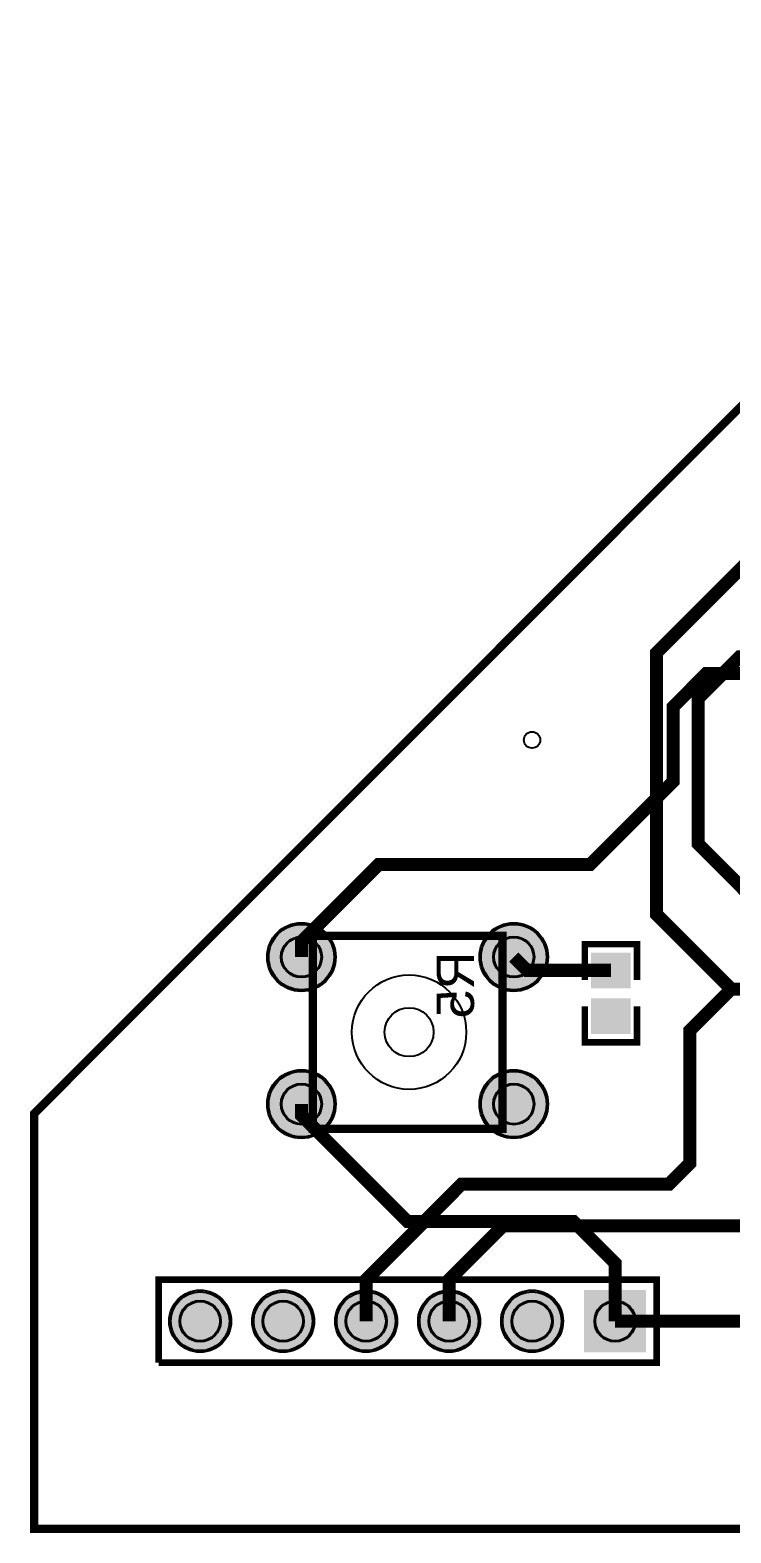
# Model space of a CAD drawing. Header units: millimetres. Extents: x 16 to 124, y -110 to -10.
# Drawn here: x 16.38 to 37.84, y -56.01 to -10.03 of the extents above; entities that cross this region are included whole.
import ezdxf

# ---------------------------------------------------------------- set-up
doc = ezdxf.new("R2010")
doc.units = ezdxf.units.MM
for name, color, linetype, true_color in [('BoardOutline', 7, 'Continuous', 0xff00ff), ('BottomLayer', 7, 'Continuous', 0x0000ff), ('BottomPasteMaskLayer', 7, 'Continuous', 0x800000), ('BottomSilkLayer', 7, 'Continuous', 0x66cc33), ('BottomSolderMaskLayer', 7, 'Continuous', 0xaa00ff), ('Multi-Layer', 7, 'Continuous', 0xc0c0c0), ('TopLayer', 7, 'Continuous', 0xff0000), ('TopSilkLayer', 7, 'Continuous', 0xffcc00), ('TopSolderMaskLayer', 7, 'Continuous', 0x800080)]:
    doc.layers.add(name, color=color, linetype=linetype, true_color=true_color)
doc.styles.get("Standard").update_dxf_attribs({"font": 'arial.ttf'})

msp = doc.modelspace()

# ---------------------------------------------------------------- hatches: boundary and pattern name
at = {"layer": 'BottomLayer'}
for points in [[(33.613, -38.297), (33.613, -39.297), (34.713, -39.297), (34.713, -38.297)], [(33.613, -39.697), (33.613, -40.697), (34.713, -40.697), (34.713, -39.697)]]:
    msp.add_hatch(color=256, dxfattribs=at).paths.add_polyline_path(points)
at = {"layer": 'BottomPasteMaskLayer'}
for points in [[(33.613, -38.297), (33.613, -39.297), (34.713, -39.297), (34.713, -38.297)], [(33.613, -39.697), (33.613, -40.697), (34.713, -40.697), (34.713, -39.697)]]:
    msp.add_hatch(color=256, dxfattribs=at).paths.add_polyline_path(points)
at = {"layer": 'BottomSolderMaskLayer'}
for points in [[(23.639, -38.39, 1), (25.741, -38.39, 1)], [(30.139, -38.39, 1), (32.241, -38.39, 1)], [(33.557, -38.251), (33.557, -39.343), (34.769, -39.343), (34.769, -38.251)], [(33.557, -39.651), (33.557, -40.743), (34.769, -40.743), (34.769, -39.651)], [(23.639, -42.89, 1), (25.741, -42.89, 1)], [(30.139, -42.89, 1), (32.241, -42.89, 1)], [(20.639, -49.53, 1), (22.541, -49.53, 1)], [(23.179, -49.53, 1), (25.081, -49.53, 1)], [(25.719, -49.53, 1), (27.621, -49.53, 1)], [(28.259, -49.53, 1), (30.161, -49.53, 1)], [(30.799, -49.53, 1), (32.701, -49.53, 1)], [(35.241, -50.481), (33.339, -50.481), (33.339, -48.579), (35.241, -48.579)]]:
    msp.add_hatch(color=256, dxfattribs=at).paths.add_polyline_path(points)
at = {"layer": 'Multi-Layer'}
for points in [[(23.69, -38.39, 1), (25.69, -38.39, 1)], [(30.19, -38.39, 1), (32.19, -38.39, 1)], [(23.69, -42.89, 1), (25.69, -42.89, 1)], [(30.19, -42.89, 1), (32.19, -42.89, 1)], [(20.69, -49.53, 1), (22.49, -49.53, 1)], [(23.23, -49.53, 1), (25.03, -49.53, 1)], [(25.77, -49.53, 1), (27.57, -49.53, 1)], [(28.31, -49.53, 1), (30.11, -49.53, 1)], [(30.85, -49.53, 1), (32.65, -49.53, 1)], [(35.19, -50.43), (33.39, -50.43), (33.39, -48.63), (35.19, -48.63)]]:
    msp.add_hatch(color=256, dxfattribs=at).paths.add_polyline_path(points)
at = {"layer": 'TopSolderMaskLayer'}
for points in [[(23.639, -38.39, 1), (25.741, -38.39, 1)], [(30.139, -38.39, 1), (32.241, -38.39, 1)], [(23.639, -42.89, 1), (25.741, -42.89, 1)], [(30.139, -42.89, 1), (32.241, -42.89, 1)], [(20.639, -49.53, 1), (22.541, -49.53, 1)], [(23.179, -49.53, 1), (25.081, -49.53, 1)], [(25.719, -49.53, 1), (27.621, -49.53, 1)], [(28.259, -49.53, 1), (30.161, -49.53, 1)], [(30.799, -49.53, 1), (32.701, -49.53, 1)], [(35.241, -50.481), (33.339, -50.481), (33.339, -48.579), (35.241, -48.579)]]:
    msp.add_hatch(color=256, dxfattribs=at).paths.add_polyline_path(points)

# ---------------------------------------------------------------- linework, layer by layer
at = {"layer": 'BoardOutline', "const_width": 0.254}
msp.add_lwpolyline([(43.18, -55.88), (16.51, -55.88), (16.51, -43.18), (49.53, -10.16), (67.48, -10.16), (100.5, -43.18), (100.5, -53.34)], dxfattribs=at)
at = {"layer": 'BottomLayer', "const_width": 0.4}
for points in [[(24.69, -38.39), (24.69, -37.921), (27.051, -35.56), (33.528, -35.56), (36.068, -33.02), (36.068, -30.734), (37.084, -29.718), (50.546, -29.718), (51.943, -31.115)], [(31.19, -38.39), (31.597, -38.797), (34.163, -38.797)], [(24.69, -42.89), (24.69, -43.232), (27.94, -46.482), (33.02, -46.482), (34.29, -47.752), (34.29, -49.53)]]:
    msp.add_lwpolyline(points, dxfattribs=at)
at = {"layer": 'BottomSilkLayer', "const_width": 0.2}
for points in [[(33.363, -39.097), (33.363, -37.997), (34.363, -37.997), (34.963, -37.997), (34.963, -39.097)], [(33.363, -39.897), (33.363, -40.997), (34.963, -40.997), (34.963, -39.897)]]:
    msp.add_lwpolyline(points, dxfattribs=at)
at = {"layer": 'BottomSolderMaskLayer'}
for centre, radius in [((24.69, -38.39), 1.051), ((31.19, -38.39), 1.051), ((24.69, -38.39), 0.63), ((31.19, -38.39), 0.63), ((24.69, -42.89), 1.051), ((24.69, -42.89), 0.63), ((31.19, -42.89), 1.051), ((31.19, -42.89), 0.63), ((21.59, -49.53), 0.951), ((24.13, -49.53), 0.951), ((26.67, -49.53), 0.951), ((29.21, -49.53), 0.951), ((31.75, -49.53), 0.951), ((21.59, -49.53), 0.634), ((24.13, -49.53), 0.634), ((26.67, -49.53), 0.634), ((29.21, -49.53), 0.634), ((31.75, -49.53), 0.634), ((34.29, -49.53), 0.634)]:
    msp.add_circle(centre, radius, dxfattribs=at)
at = {"layer": 'Multi-Layer'}
for centre, radius in [((31.75, -31.75), 0.25), ((24.69, -38.39), 1), ((31.19, -38.39), 1), ((24.69, -38.39), 0.6), ((31.19, -38.39), 0.6), ((24.69, -42.89), 1), ((24.69, -42.89), 0.6), ((31.19, -42.89), 1), ((31.19, -42.89), 0.6), ((21.59, -49.53), 0.9), ((24.13, -49.53), 0.9), ((26.67, -49.53), 0.9), ((29.21, -49.53), 0.9), ((31.75, -49.53), 0.9), ((21.59, -49.53), 0.6), ((24.13, -49.53), 0.6), ((26.67, -49.53), 0.6), ((29.21, -49.53), 0.6), ((31.75, -49.53), 0.6), ((34.29, -49.53), 0.6)]:
    msp.add_circle(centre, radius, dxfattribs=at)
at = {"layer": 'TopLayer', "const_width": 0.4}
for points in [[(34.29, -49.53), (39.878, -49.53), (42.799, -46.609), (42.799, -34.036), (40.513, -31.75), (42.418, -31.75), (51.943, -22.225), (51.943, -20.102), (50.211, -18.369)], [(39.37, -36.83), (38.735, -36.83), (36.83, -34.925), (36.83, -30.48), (38.1, -29.21), (40.005, -29.21), (40.513, -29.718), (42.164, -29.718), (47.371, -24.511), (47.371, -22.715), (46.619, -21.963)], [(37.846, -39.37), (35.56, -37.084), (35.56, -29.083), (41.783, -22.86), (41.783, -22.86)], [(39.37, -36.83), (40.386, -36.83), (41.148, -37.592), (41.148, -45.847), (40.386, -46.609), (30.861, -46.609), (29.21, -48.26), (29.21, -49.53)], [(26.67, -49.53), (26.67, -48.26), (29.591, -45.339), (35.941, -45.339), (36.576, -44.704), (36.576, -40.64), (37.846, -39.37), (39.37, -39.37)]]:
    msp.add_lwpolyline(points, dxfattribs=at)
at = {"layer": 'TopSilkLayer', "const_width": 0.254}
msp.add_lwpolyline([(30.842, -43.641), (30.842, -37.742), (25.043, -37.742), (25.043, -43.641), (30.842, -43.641)], close=True, dxfattribs=at)
at = {"layer": 'TopSilkLayer', "const_width": 0.203}
for points in [[(33.655, -50.8), (35.56, -50.8), (35.56, -48.26), (20.32, -48.26), (20.32, -50.8)], [(20.32, -50.8), (33.655, -50.8)]]:
    msp.add_lwpolyline(points, dxfattribs=at)
at = {"layer": 'TopSilkLayer'}
for radius in [1.75, 0.749]:
    msp.add_circle((27.986, -40.688), radius, dxfattribs=at)
at = {"layer": 'TopSolderMaskLayer'}
for centre, radius in [((24.69, -38.39), 1.051), ((31.19, -38.39), 1.051), ((24.69, -38.39), 0.63), ((31.19, -38.39), 0.63), ((24.69, -42.89), 1.051), ((24.69, -42.89), 0.63), ((31.19, -42.89), 1.051), ((31.19, -42.89), 0.63), ((21.59, -49.53), 0.951), ((24.13, -49.53), 0.951), ((26.67, -49.53), 0.951), ((29.21, -49.53), 0.951), ((31.75, -49.53), 0.951), ((21.59, -49.53), 0.634), ((24.13, -49.53), 0.634), ((26.67, -49.53), 0.634), ((29.21, -49.53), 0.634), ((31.75, -49.53), 0.634), ((34.29, -49.53), 0.634)]:
    msp.add_circle(centre, radius, dxfattribs=at)

# ---------------------------------------------------------------- texts
at = {"layer": 'BottomSilkLayer', "text_generation_flag": 2}
msp.add_text('R5', height=1.143, rotation=90, dxfattribs=at).set_placement((29.972, -38.227))

doc.saveas('drawing.dxf')
